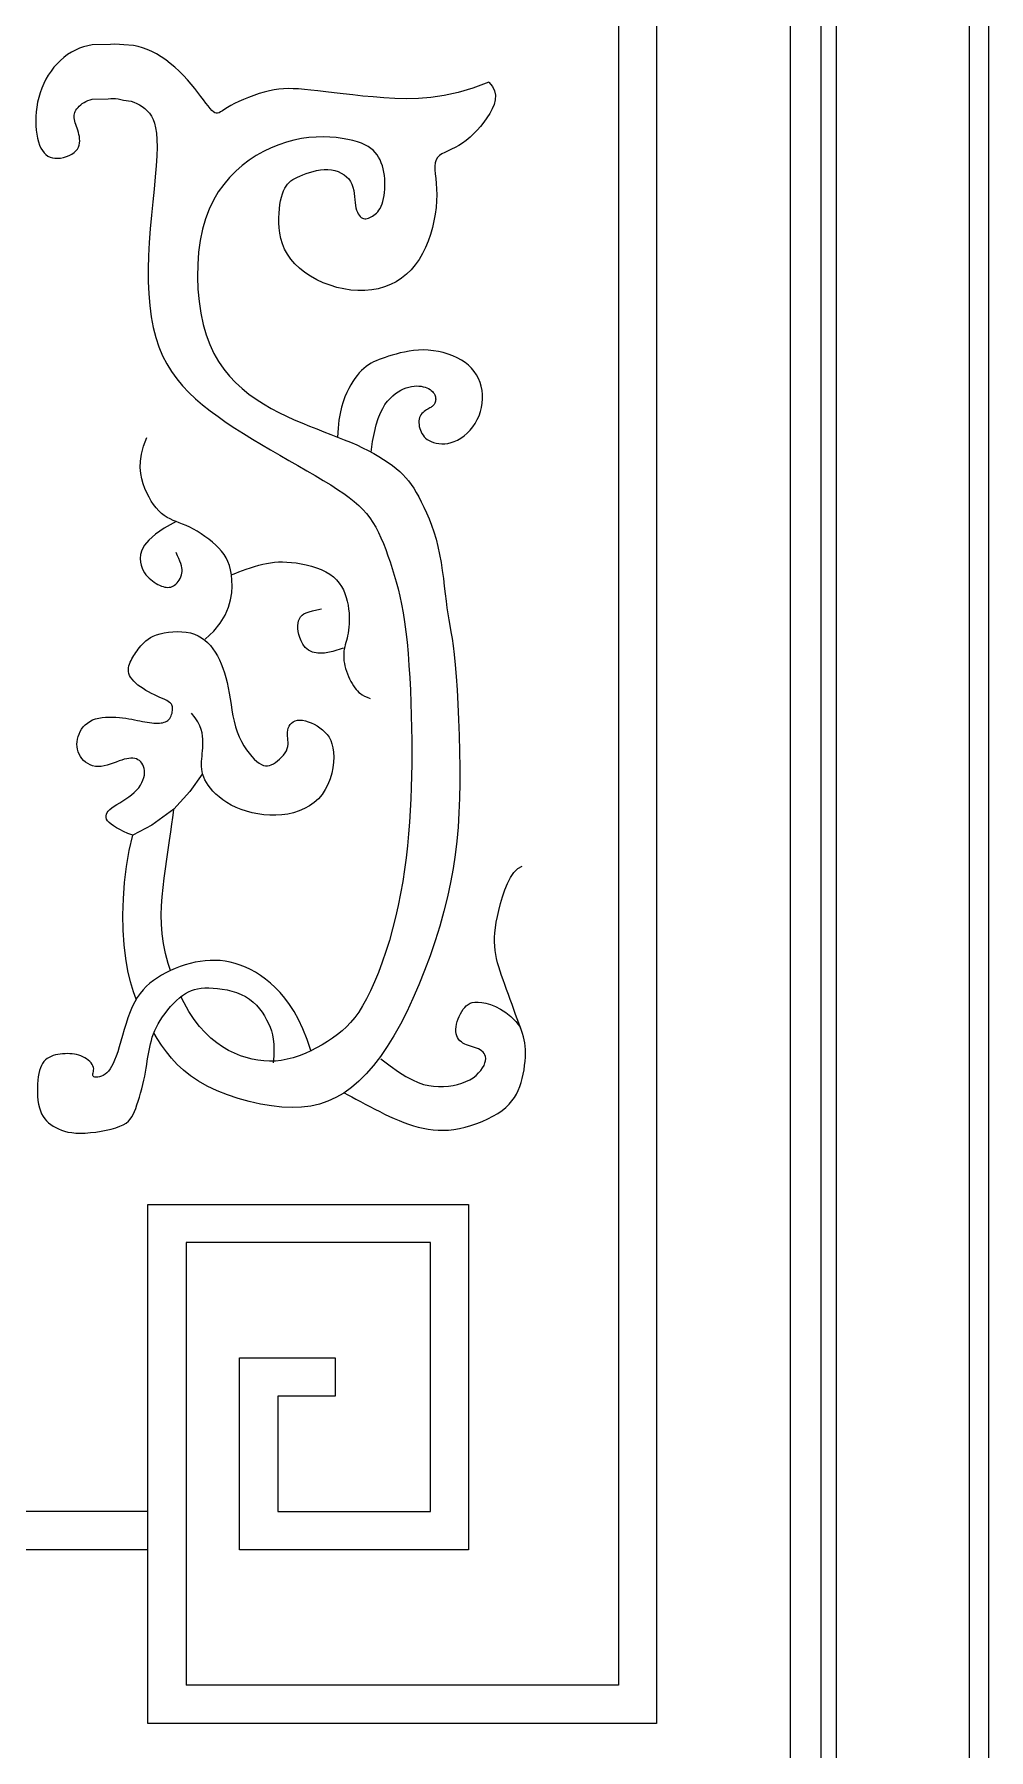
# Model space of a CAD drawing. Extents: x -66030 to 95157, y -13132 to 45879.
# Drawn here: x -29704.5 to -29512, y 32050 to 32396 of the extents above; entities that cross this region are included whole.
import ezdxf

# ---------------------------------------------------------------- set-up
doc = ezdxf.new("R2010")
doc.units = 0
doc.header["$LTSCALE"] = 100
doc.header["$MEASUREMENT"] = 0
for name, color, linetype in [('3', 11, 'CONTINUOUS'), ('4', 121, 'CONTINUOUS'), ('7', 105, 'CONTINUOUS')]:
    doc.layers.add(name, color=color, linetype=linetype)

msp = doc.modelspace()

# ---------------------------------------------------------------- linework, layer by layer
at = {"layer": '3'}
msp.add_lwpolyline([(-29893.18, 32693.93), (-29893.18, 31868.98), (-29515.88, 31868.98), (-29515.88, 32706.03)], dxfattribs=at)
msp.add_lwpolyline([(-29863.15, 32022.21), (-29863.15, 32493.45), (-29545.91, 32493.45), (-29545.91, 32022.21)], close=True, dxfattribs=at)
at = {"layer": '4'}
msp.add_lwpolyline([(-29897.03, 32695.3), (-29897.03, 31865.13), (-29512.03, 31865.13), (-29512.03, 32704.9)], dxfattribs=at)
msp.add_lwpolyline([(-29866.23, 32019.13), (-29866.23, 32496.53), (-29542.83, 32496.53), (-29542.83, 32019.13)], close=True, dxfattribs=at)
at = {"layer": '7'}
msp.add_lwpolyline([(-29856.99, 32028.37), (-29856.99, 32487.29), (-29552.07, 32487.29), (-29552.07, 32028.37)], close=True, dxfattribs=at)
for points in [[(-29681.63, 32460.34), (-29579.02, 32460.34), (-29579.02, 32055.32), (-29681.63, 32055.32)], [(-29673.93, 32452.64), (-29586.72, 32452.64), (-29586.72, 32063.02), (-29673.93, 32063.02)], [(-29612.86, 32386.36), (-29616.06, 32385.15), (-29619.06, 32384.26), (-29621.88, 32383.64), (-29624.54, 32383.26), (-29627.07, 32383.06), (-29629.48, 32383.01), (-29631.79, 32383.08), (-29634.02, 32383.21), (-29636.19, 32383.38), (-29638.29, 32383.57), (-29640.3, 32383.78), (-29642.22, 32383.99), (-29644.04, 32384.2), (-29645.74, 32384.4), (-29647.32, 32384.59), (-29648.76, 32384.75), (-29650.06, 32384.89), (-29651.23, 32384.99), (-29652.31, 32385.05), (-29653.31, 32385.07), (-29654.27, 32385.04), (-29655.21, 32384.96), (-29656.15, 32384.82), (-29657.12, 32384.62), (-29658.14, 32384.36), (-29659.19, 32384.05), (-29660.25, 32383.69), (-29661.3, 32383.3), (-29662.32, 32382.89), (-29663.28, 32382.47), (-29664.15, 32382.05), (-29664.92, 32381.64), (-29665.57, 32381.26), (-29666.12, 32380.91), (-29666.57, 32380.61), (-29666.95, 32380.36), (-29667.28, 32380.18), (-29667.57, 32380.09), (-29667.85, 32380.08), (-29668.13, 32380.17), (-29668.42, 32380.37), (-29668.74, 32380.68), (-29669.09, 32381.08), (-29669.48, 32381.57), (-29669.91, 32382.14), (-29670.39, 32382.79), (-29670.93, 32383.5), (-29671.52, 32384.27), (-29672.18, 32385.09), (-29672.89, 32385.95), (-29673.66, 32386.82), (-29674.47, 32387.69), (-29675.32, 32388.55), (-29676.2, 32389.38), (-29677.1, 32390.16), (-29678.01, 32390.87), (-29678.94, 32391.5), (-29679.87, 32392.06), (-29680.8, 32392.54), (-29681.74, 32392.94), (-29682.68, 32393.28), (-29683.61, 32393.55), (-29684.55, 32393.75), (-29686.45, 32393.9), (-29687.37, 32393.98), (-29688.28, 32394.01), (-29689.18, 32393.97), (-29692.86, 32393.87), (-29693.73, 32393.71), (-29694.59, 32393.49), (-29695.43, 32393.2), (-29696.24, 32392.84), (-29697.04, 32392.41), (-29697.81, 32391.92), (-29698.56, 32391.37), (-29699.27, 32390.76), (-29699.94, 32390.09), (-29700.57, 32389.37), (-29701.16, 32388.61), (-29701.71, 32387.8), (-29702.2, 32386.95), (-29702.64, 32386.07), (-29703.02, 32385.16), (-29703.36, 32384.22), (-29703.64, 32383.27), (-29703.87, 32382.31), (-29704.05, 32381.34), (-29704.17, 32380.38), (-29704.24, 32379.42), (-29704.26, 32378.48), (-29704.23, 32377.56), (-29704.16, 32376.68), (-29704.04, 32375.84), (-29703.88, 32375.05), (-29703.69, 32374.32), (-29703.46, 32373.65), (-29703.2, 32373.06), (-29702.9, 32372.55), (-29702.57, 32372.11), (-29702.21, 32371.74), (-29701.8, 32371.45), (-29701.36, 32371.23), (-29700.89, 32371.08), (-29700.37, 32371), (-29699.81, 32371), (-29699.23, 32371.06), (-29698.63, 32371.18), (-29698.05, 32371.35), (-29697.49, 32371.57), (-29696.98, 32371.84), (-29696.52, 32372.15), (-29696.13, 32372.48), (-29695.83, 32372.85), (-29695.61, 32373.24), (-29695.47, 32373.65), (-29695.39, 32374.07), (-29695.36, 32374.5), (-29695.39, 32374.94), (-29695.45, 32375.38), (-29695.53, 32375.81), (-29695.64, 32376.23), (-29695.76, 32376.65), (-29695.89, 32377.05), (-29696.02, 32377.44), (-29696.15, 32377.81), (-29696.27, 32378.17), (-29696.37, 32378.51), (-29696.44, 32378.83), (-29696.49, 32379.14), (-29696.52, 32379.42), (-29696.51, 32379.69), (-29696.46, 32379.95), (-29696.39, 32380.21), (-29696.28, 32380.46), (-29696.13, 32380.72), (-29695.95, 32380.98), (-29695.72, 32381.24), (-29695.46, 32381.51), (-29695.17, 32381.77), (-29694.85, 32382.03), (-29694.49, 32382.27), (-29694.12, 32382.48), (-29693.71, 32382.67), (-29693.29, 32382.83), (-29692.85, 32382.95), (-29689.61, 32383.03), (-29689.13, 32383.07), (-29688.64, 32383.07), (-29688.14, 32383.04), (-29687.62, 32382.97), (-29687.08, 32382.86), (-29686.54, 32382.72), (-29685, 32382.55), (-29684.43, 32382.33), (-29683.87, 32382.08), (-29683.31, 32381.78), (-29682.78, 32381.44), (-29682.26, 32381.04), (-29681.78, 32380.59), (-29681.33, 32380.08), (-29680.93, 32379.51), (-29680.58, 32378.84), (-29680.29, 32378.07), (-29680.06, 32377.15), (-29679.89, 32376.06), (-29679.79, 32374.78), (-29679.76, 32373.27), (-29679.82, 32371.52), (-29679.95, 32369.5), (-29680.15, 32367.25), (-29680.39, 32364.81), (-29680.65, 32362.22), (-29680.91, 32359.54), (-29681.15, 32356.8), (-29681.36, 32354.05), (-29681.5, 32351.34), (-29681.57, 32348.7), (-29681.55, 32346.15), (-29681.44, 32343.68), (-29681.24, 32341.32), (-29680.94, 32339.06), (-29680.53, 32336.91), (-29680.02, 32334.88), (-29679.4, 32332.97), (-29678.66, 32331.19), (-29677.81, 32329.53), (-29676.85, 32327.97), (-29675.79, 32326.5), (-29674.63, 32325.11), (-29673.37, 32323.79), (-29672.02, 32322.52), (-29670.58, 32321.28), (-29669.06, 32320.08), (-29667.47, 32318.9), (-29665.81, 32317.73), (-29664.1, 32316.59), (-29662.34, 32315.47), (-29660.54, 32314.36), (-29658.71, 32313.27), (-29656.87, 32312.18), (-29655.01, 32311.11), (-29653.17, 32310.05), (-29651.35, 32309.01), (-29649.58, 32307.99), (-29647.88, 32307), (-29646.27, 32306.04), (-29644.75, 32305.11), (-29643.37, 32304.23), (-29642.12, 32303.38), (-29641, 32302.57), (-29639.99, 32301.77), (-29639.09, 32300.98), (-29638.28, 32300.17), (-29637.55, 32299.34), (-29636.88, 32298.47), (-29636.26, 32297.55), (-29635.68, 32296.57), (-29635.13, 32295.53), (-29634.61, 32294.43), (-29634.12, 32293.28), (-29633.65, 32292.08), (-29633.2, 32290.85), (-29632.77, 32289.58), (-29632.35, 32288.28), (-29631.94, 32286.95), (-29631.55, 32285.59), (-29631.17, 32284.16), (-29630.81, 32282.66), (-29630.47, 32281.06), (-29630.15, 32279.35), (-29629.86, 32277.51), (-29629.59, 32275.52), (-29629.36, 32273.38), (-29629.15, 32271.09), (-29628.96, 32268.7), (-29628.81, 32266.22), (-29628.68, 32263.7), (-29628.57, 32261.14), (-29628.49, 32258.59), (-29628.43, 32256.07), (-29628.39, 32253.61), (-29628.38, 32251.19), (-29628.39, 32248.8), (-29628.43, 32246.45), (-29628.49, 32244.11), (-29628.58, 32241.78), (-29628.71, 32239.45), (-29628.86, 32237.1), (-29629.05, 32234.73), (-29629.28, 32232.34), (-29629.55, 32229.93), (-29629.87, 32227.52), (-29630.23, 32225.11), (-29630.65, 32222.7), (-29631.13, 32220.31), (-29631.67, 32217.93), (-29632.26, 32215.57), (-29632.92, 32213.26), (-29633.62, 32211.01), (-29634.36, 32208.85), (-29635.13, 32206.79), (-29635.92, 32204.86), (-29636.72, 32203.08), (-29637.52, 32201.47), (-29638.31, 32200.04), (-29639.11, 32198.78), (-29639.91, 32197.67), (-29640.74, 32196.68), (-29641.58, 32195.79), (-29642.47, 32194.99), (-29643.39, 32194.24), (-29644.36, 32193.54), (-29645.39, 32192.85), (-29646.47, 32192.19), (-29647.59, 32191.56), (-29648.75, 32190.98), (-29649.93, 32190.45), (-29651.12, 32189.98), (-29652.32, 32189.59), (-29653.52, 32189.27), (-29654.71, 32189.05), (-29655.89, 32188.92), (-29657.07, 32188.88), (-29658.24, 32188.93), (-29659.42, 32189.07), (-29660.6, 32189.29), (-29661.78, 32189.6), (-29662.97, 32190), (-29664.16, 32190.49), (-29665.36, 32191.07), (-29666.56, 32191.77), (-29667.75, 32192.59), (-29668.92, 32193.54), (-29670.08, 32194.64), (-29671.2, 32195.89), (-29672.29, 32197.32), (-29673.34, 32198.92), (-29674.34, 32200.67), (-29674.95, 32201.92)], [(-29612.86, 32386.36), (-29612.12, 32385.52), (-29611.69, 32384.64), (-29611.51, 32383.74), (-29611.56, 32382.82), (-29611.79, 32381.88), (-29612.17, 32380.95), (-29612.67, 32380.04), (-29613.24, 32379.14), (-29613.86, 32378.27), (-29614.52, 32377.44), (-29615.21, 32376.66), (-29615.92, 32375.92), (-29616.65, 32375.24), (-29617.4, 32374.62), (-29618.15, 32374.06), (-29618.9, 32373.58), (-29619.65, 32373.17), (-29620.39, 32372.82), (-29621.08, 32372.51), (-29621.73, 32372.2), (-29622.31, 32371.89), (-29622.81, 32371.55), (-29623.22, 32371.15), (-29623.51, 32370.68), (-29623.68, 32370.11), (-29623.75, 32369.45), (-29623.74, 32368.7), (-29623.68, 32367.86), (-29623.58, 32366.93), (-29623.48, 32365.92), (-29623.41, 32364.83), (-29623.37, 32363.66), (-29623.4, 32362.41), (-29623.5, 32361.11), (-29623.67, 32359.76), (-29623.92, 32358.4), (-29624.23, 32357.02), (-29624.62, 32355.65), (-29625.08, 32354.31), (-29625.62, 32353.02), (-29626.24, 32351.79), (-29626.93, 32350.62), (-29627.7, 32349.54), (-29628.54, 32348.53), (-29629.46, 32347.62), (-29630.45, 32346.81), (-29631.52, 32346.11), (-29632.66, 32345.52), (-29633.88, 32345.05), (-29635.15, 32344.69), (-29636.48, 32344.46), (-29637.85, 32344.34), (-29639.25, 32344.33), (-29640.66, 32344.44), (-29642.08, 32344.65), (-29643.49, 32344.97), (-29644.89, 32345.39), (-29646.25, 32345.91), (-29647.56, 32346.52), (-29648.81, 32347.21), (-29649.97, 32347.98), (-29651.04, 32348.82), (-29651.99, 32349.72), (-29652.81, 32350.67), (-29653.49, 32351.67), (-29654.04, 32352.7), (-29654.46, 32353.76), (-29654.78, 32354.82), (-29655, 32355.89), (-29655.14, 32356.95), (-29655.21, 32357.98), (-29655.22, 32358.97), (-29655.18, 32359.92), (-29655.11, 32360.82), (-29655, 32361.66), (-29654.85, 32362.45), (-29654.68, 32363.17), (-29654.47, 32363.83), (-29654.24, 32364.43), (-29654, 32364.95), (-29653.73, 32365.41), (-29653.44, 32365.8), (-29653.13, 32366.14), (-29652.78, 32366.44), (-29652.39, 32366.71), (-29651.96, 32366.95), (-29651.48, 32367.19), (-29650.95, 32367.43), (-29650.36, 32367.67), (-29649.72, 32367.91), (-29649.04, 32368.15), (-29648.32, 32368.36), (-29647.59, 32368.53), (-29646.84, 32368.66), (-29646.09, 32368.74), (-29645.35, 32368.75), (-29644.62, 32368.68), (-29643.92, 32368.53), (-29643.26, 32368.32), (-29642.63, 32368.04), (-29642.06, 32367.7), (-29641.55, 32367.29), (-29641.11, 32366.83), (-29640.74, 32366.32), (-29640.47, 32365.76), (-29640.26, 32365.16), (-29640.11, 32364.54), (-29640.01, 32363.9), (-29639.93, 32363.27), (-29639.87, 32362.65), (-29639.82, 32362.06), (-29639.74, 32361.51), (-29639.65, 32361), (-29639.52, 32360.55), (-29639.37, 32360.15), (-29639.21, 32359.8), (-29639.02, 32359.51), (-29638.82, 32359.26), (-29638.6, 32359.07), (-29638.37, 32358.93), (-29638.14, 32358.84), (-29637.89, 32358.8), (-29637.64, 32358.8), (-29637.38, 32358.85), (-29637.12, 32358.92), (-29636.86, 32359.04), (-29636.59, 32359.18), (-29636.32, 32359.34), (-29636.05, 32359.52), (-29635.78, 32359.73), (-29635.52, 32359.97), (-29635.27, 32360.24), (-29635.02, 32360.56), (-29634.8, 32360.91), (-29634.59, 32361.32), (-29634.4, 32361.79), (-29634.23, 32362.31), (-29634.09, 32362.88), (-29633.98, 32363.49), (-29633.89, 32364.14), (-29633.83, 32364.81), (-29633.8, 32365.5), (-29633.81, 32366.19), (-29633.84, 32366.88), (-29633.91, 32367.56), (-29634.01, 32368.23), (-29634.15, 32368.87), (-29634.33, 32369.5), (-29634.54, 32370.1), (-29634.79, 32370.67), (-29635.08, 32371.21), (-29635.4, 32371.71), (-29635.78, 32372.18), (-29636.2, 32372.62), (-29636.68, 32373.01), (-29637.22, 32373.38), (-29637.85, 32373.72), (-29638.56, 32374.03), (-29639.37, 32374.31), (-29640.27, 32374.57), (-29641.29, 32374.81), (-29642.41, 32375.01), (-29643.62, 32375.18), (-29644.91, 32375.28), (-29646.27, 32375.33), (-29647.69, 32375.3), (-29649.15, 32375.19), (-29650.65, 32374.99), (-29652.17, 32374.68), (-29653.7, 32374.27), (-29655.24, 32373.75), (-29656.77, 32373.13), (-29658.28, 32372.4), (-29659.76, 32371.57), (-29661.2, 32370.62), (-29662.59, 32369.57), (-29663.91, 32368.42), (-29665.17, 32367.14), (-29666.34, 32365.75), (-29667.43, 32364.23), (-29668.4, 32362.57), (-29669.27, 32360.77), (-29670.01, 32358.82), (-29670.61, 32356.71), (-29671.08, 32354.45), (-29671.4, 32352.06), (-29671.58, 32349.6), (-29671.62, 32347.09), (-29671.53, 32344.59), (-29671.3, 32342.12), (-29670.95, 32339.74), (-29670.47, 32337.49), (-29669.86, 32335.39), (-29669.14, 32333.45), (-29668.3, 32331.66), (-29667.35, 32330), (-29666.31, 32328.47), (-29665.17, 32327.06), (-29663.94, 32325.76), (-29662.63, 32324.55), (-29661.25, 32323.44), (-29659.8, 32322.41), (-29658.3, 32321.45), (-29656.77, 32320.57), (-29655.22, 32319.75), (-29653.65, 32318.99), (-29652.09, 32318.28), (-29650.55, 32317.62), (-29649.04, 32317), (-29647.56, 32316.41), (-29646.12, 32315.85), (-29644.71, 32315.31), (-29643.35, 32314.78), (-29642.02, 32314.25), (-29640.74, 32313.72), (-29639.5, 32313.18), (-29638.31, 32312.62), (-29637.17, 32312.05), (-29636.08, 32311.47), (-29635.05, 32310.87), (-29634.07, 32310.27), (-29633.16, 32309.66), (-29632.32, 32309.05), (-29631.54, 32308.44), (-29630.84, 32307.84), (-29630.2, 32307.22), (-29629.6, 32306.58), (-29629.05, 32305.92), (-29628.52, 32305.21), (-29628.01, 32304.45), (-29627.51, 32303.62), (-29627, 32302.72), (-29626.48, 32301.74), (-29625.95, 32300.67), (-29625.42, 32299.52), (-29624.9, 32298.3), (-29624.41, 32297), (-29623.94, 32295.63), (-29623.5, 32294.19), (-29623.12, 32292.68), (-29622.79, 32291.11), (-29622.5, 32289.5), (-29622.25, 32287.88), (-29622.03, 32286.26), (-29621.84, 32284.68), (-29621.65, 32283.14), (-29621.48, 32281.69), (-29621.3, 32280.33), (-29621.11, 32279.09), (-29620.91, 32277.91), (-29620.7, 32276.74), (-29620.49, 32275.51), (-29620.28, 32274.16), (-29620.06, 32272.64), (-29619.85, 32270.89), (-29619.65, 32268.84), (-29619.45, 32266.46), (-29619.27, 32263.79), (-29619.11, 32260.88), (-29618.96, 32257.8), (-29618.85, 32254.61), (-29618.77, 32251.36), (-29618.73, 32248.13), (-29618.73, 32244.97), (-29618.78, 32241.92), (-29618.89, 32238.98), (-29619.06, 32236.11), (-29619.31, 32233.3), (-29619.64, 32230.51), (-29620.05, 32227.72), (-29620.57, 32224.91), (-29621.19, 32222.05), (-29621.93, 32219.12), (-29622.76, 32216.14), (-29623.7, 32213.14), (-29624.71, 32210.15), (-29625.8, 32207.2), (-29626.95, 32204.32), (-29628.16, 32201.53), (-29629.41, 32198.87), (-29630.69, 32196.37), (-29632.01, 32194.03), (-29633.35, 32191.85), (-29634.73, 32189.83), (-29636.15, 32188), (-29637.59, 32186.34), (-29639.06, 32184.86), (-29640.57, 32183.57), (-29642.11, 32182.46), (-29643.69, 32181.54), (-29645.32, 32180.8), (-29647.01, 32180.24), (-29648.77, 32179.84), (-29650.62, 32179.62), (-29652.55, 32179.55), (-29654.58, 32179.63), (-29656.72, 32179.87), (-29658.93, 32180.24), (-29661.17, 32180.74), (-29663.4, 32181.37), (-29665.58, 32182.1), (-29667.67, 32182.93), (-29669.64, 32183.85), (-29671.44, 32184.85), (-29673.04, 32185.92), (-29674.47, 32187.05), (-29675.73, 32188.25), (-29676.87, 32189.49), (-29677.9, 32190.78), (-29678.85, 32192.11), (-29679.74, 32193.48), (-29680.42, 32194.58)], [(-29636.62, 32311.76), (-29636.3, 32313.89), (-29635.94, 32315.71), (-29635.56, 32317.25), (-29635.16, 32318.55), (-29634.73, 32319.64), (-29634.27, 32320.56), (-29633.8, 32321.33), (-29633.3, 32321.99), (-29632.79, 32322.58), (-29632.25, 32323.09), (-29631.71, 32323.54), (-29631.16, 32323.92), (-29630.61, 32324.24), (-29630.05, 32324.5), (-29629.5, 32324.71), (-29628.96, 32324.87), (-29628.44, 32324.98), (-29627.92, 32325.05), (-29627.43, 32325.08), (-29626.96, 32325.07), (-29626.51, 32325.02), (-29626.09, 32324.94), (-29625.7, 32324.84), (-29625.34, 32324.71), (-29625.01, 32324.55), (-29624.72, 32324.38), (-29624.47, 32324.19), (-29624.25, 32323.98), (-29624.06, 32323.77), (-29623.91, 32323.55), (-29623.78, 32323.32), (-29623.69, 32323.09), (-29623.63, 32322.86), (-29623.59, 32322.64), (-29623.58, 32322.42), (-29623.59, 32322.21), (-29623.63, 32322.01), (-29623.68, 32321.82), (-29623.74, 32321.64), (-29623.82, 32321.48), (-29623.91, 32321.33), (-29624.01, 32321.2), (-29624.13, 32321.08), (-29624.26, 32320.97), (-29624.4, 32320.86), (-29624.56, 32320.76), (-29624.75, 32320.65), (-29624.95, 32320.53), (-29625.17, 32320.4), (-29625.41, 32320.26), (-29625.65, 32320.11), (-29625.89, 32319.93), (-29626.13, 32319.74), (-29626.35, 32319.52), (-29626.54, 32319.28), (-29626.7, 32319), (-29626.82, 32318.7), (-29626.9, 32318.37), (-29626.95, 32318.02), (-29626.96, 32317.65), (-29626.94, 32317.28), (-29626.88, 32316.9), (-29626.79, 32316.52), (-29626.67, 32316.16), (-29626.53, 32315.8), (-29626.35, 32315.47), (-29626.13, 32315.15), (-29625.88, 32314.85), (-29625.6, 32314.57), (-29625.27, 32314.31), (-29624.89, 32314.08), (-29624.47, 32313.87), (-29624.01, 32313.7), (-29623.5, 32313.56), (-29622.95, 32313.46), (-29622.37, 32313.41), (-29621.76, 32313.42), (-29621.13, 32313.5), (-29620.48, 32313.65), (-29619.82, 32313.87), (-29619.16, 32314.18), (-29618.5, 32314.57), (-29617.86, 32315.04), (-29617.23, 32315.58), (-29616.65, 32316.17), (-29616.1, 32316.83), (-29615.61, 32317.54), (-29615.18, 32318.29), (-29614.82, 32319.08), (-29614.53, 32319.9), (-29614.32, 32320.75), (-29614.18, 32321.61), (-29614.12, 32322.47), (-29614.13, 32323.33), (-29614.21, 32324.18), (-29614.38, 32325.01), (-29614.62, 32325.81), (-29614.93, 32326.57), (-29615.33, 32327.3), (-29615.79, 32328), (-29616.34, 32328.65), (-29616.95, 32329.26), (-29617.64, 32329.81), (-29618.4, 32330.32), (-29619.23, 32330.78), (-29620.12, 32331.18), (-29621.06, 32331.52), (-29622.04, 32331.81), (-29623.04, 32332.04), (-29624.05, 32332.2), (-29625.07, 32332.3), (-29626.07, 32332.34), (-29627.06, 32332.31), (-29628.02, 32332.23), (-29628.95, 32332.1), (-29629.86, 32331.93), (-29630.72, 32331.74), (-29631.55, 32331.52), (-29632.33, 32331.3), (-29633.07, 32331.07), (-29633.75, 32330.85), (-29634.4, 32330.63), (-29635, 32330.41), (-29635.57, 32330.18), (-29636.11, 32329.93), (-29636.62, 32329.66), (-29637.11, 32329.35), (-29637.59, 32329.01), (-29638.06, 32328.62), (-29638.52, 32328.19), (-29638.98, 32327.72), (-29639.42, 32327.19), (-29639.86, 32326.61), (-29640.28, 32325.98), (-29640.7, 32325.3), (-29641.11, 32324.56), (-29641.52, 32323.76), (-29641.9, 32322.88), (-29642.26, 32321.9), (-29642.59, 32320.8), (-29642.87, 32319.56), (-29643.09, 32318.16), (-29643.26, 32316.57), (-29643.35, 32314.78)], [(-29670.05, 32274.01), (-29668.35, 32275.64), (-29667.04, 32277.27), (-29666.07, 32278.88), (-29665.39, 32280.44), (-29664.96, 32281.95), (-29664.72, 32283.37), (-29664.64, 32284.7), (-29664.68, 32285.92), (-29664.78, 32287.01), (-29664.94, 32287.99), (-29665.17, 32288.87), (-29665.47, 32289.67), (-29665.83, 32290.4), (-29666.26, 32291.08), (-29666.75, 32291.73), (-29667.31, 32292.35), (-29667.94, 32292.98), (-29668.62, 32293.59), (-29669.35, 32294.18), (-29670.11, 32294.75), (-29670.88, 32295.29), (-29671.66, 32295.78), (-29672.44, 32296.23), (-29673.19, 32296.62), (-29673.92, 32296.95), (-29674.62, 32297.23), (-29675.29, 32297.49), (-29675.94, 32297.73), (-29676.56, 32297.98), (-29677.16, 32298.25), (-29677.75, 32298.57), (-29678.32, 32298.94), (-29678.88, 32299.39), (-29679.43, 32299.91), (-29679.95, 32300.5), (-29680.46, 32301.16), (-29680.94, 32301.88), (-29681.39, 32302.66), (-29681.82, 32303.5), (-29682.22, 32304.39), (-29682.58, 32305.33), (-29682.87, 32306.34), (-29683.08, 32307.43), (-29683.18, 32308.62), (-29683.12, 32309.93), (-29682.9, 32311.36), (-29682.48, 32312.94), (-29681.83, 32314.68)], [(-29675.94, 32297.73), (-29678.31, 32296.39), (-29680.11, 32295.16), (-29681.42, 32294.01), (-29682.31, 32292.95), (-29682.84, 32291.98), (-29683.11, 32291.1), (-29683.17, 32290.29), (-29683.11, 32289.57), (-29682.98, 32288.93), (-29682.8, 32288.36), (-29682.58, 32287.86), (-29682.32, 32287.41), (-29682.03, 32287.01), (-29681.72, 32286.65), (-29681.39, 32286.33), (-29681.04, 32286.03), (-29680.69, 32285.76), (-29680.33, 32285.5), (-29679.97, 32285.27), (-29679.61, 32285.06), (-29679.26, 32284.88), (-29678.9, 32284.73), (-29678.56, 32284.61), (-29678.23, 32284.52), (-29677.91, 32284.47), (-29677.6, 32284.45), (-29677.3, 32284.47), (-29677.02, 32284.52), (-29676.74, 32284.61), (-29676.48, 32284.74), (-29676.23, 32284.9), (-29675.98, 32285.11), (-29675.74, 32285.35), (-29675.52, 32285.62), (-29675.31, 32285.93), (-29675.13, 32286.25), (-29674.97, 32286.6), (-29674.85, 32286.96), (-29674.76, 32287.32), (-29674.71, 32287.69), (-29674.71, 32288.06), (-29674.76, 32288.43), (-29674.85, 32288.83), (-29674.98, 32289.26), (-29675.15, 32289.73), (-29675.37, 32290.25), (-29675.63, 32290.84), (-29675.93, 32291.51)], [(-29664.78, 32287.01), (-29664.41, 32287.15), (-29663.9, 32287.35), (-29663.28, 32287.58), (-29662.56, 32287.84), (-29661.78, 32288.12), (-29660.96, 32288.4), (-29660.12, 32288.66), (-29659.28, 32288.91), (-29658.47, 32289.12), (-29657.68, 32289.29), (-29656.9, 32289.43), (-29656.11, 32289.53), (-29655.31, 32289.58), (-29654.48, 32289.6), (-29653.61, 32289.57), (-29652.69, 32289.5), (-29651.72, 32289.38), (-29650.7, 32289.21), (-29649.67, 32288.99), (-29648.64, 32288.73), (-29647.63, 32288.41), (-29646.66, 32288.04), (-29645.75, 32287.61), (-29644.93, 32287.12), (-29644.2, 32286.58), (-29643.58, 32285.98), (-29643.04, 32285.34), (-29642.58, 32284.66), (-29642.2, 32283.94), (-29641.88, 32283.2), (-29641.63, 32282.44), (-29641.42, 32281.66), (-29641.26, 32280.87), (-29641.14, 32280.09), (-29641.06, 32279.31), (-29641.02, 32278.55), (-29641, 32277.81), (-29641.02, 32277.1), (-29641.07, 32276.43), (-29641.14, 32275.81), (-29641.23, 32275.24), (-29641.34, 32274.71), (-29641.46, 32274.22), (-29641.58, 32273.76), (-29641.71, 32273.32), (-29641.82, 32272.89), (-29641.93, 32272.46), (-29642.01, 32272.02), (-29642.08, 32271.57), (-29642.12, 32271.11), (-29642.13, 32270.63), (-29642.11, 32270.14), (-29642.07, 32269.64), (-29642, 32269.13), (-29641.89, 32268.61), (-29641.76, 32268.09), (-29641.59, 32267.56), (-29641.39, 32267.03), (-29641.17, 32266.5), (-29640.93, 32265.99), (-29640.68, 32265.5), (-29640.42, 32265.04), (-29640.16, 32264.61), (-29639.9, 32264.22), (-29639.64, 32263.87), (-29639.38, 32263.56), (-29639.09, 32263.28), (-29638.77, 32263.02), (-29638.39, 32262.78), (-29637.94, 32262.54), (-29637.41, 32262.3), (-29636.78, 32262.05)], [(-29642.27, 32272.19), (-29644.31, 32271.54), (-29645.99, 32271.22), (-29647.35, 32271.2), (-29648.42, 32271.41), (-29649.25, 32271.82), (-29649.88, 32272.36), (-29650.36, 32272.99), (-29650.71, 32273.66), (-29650.99, 32274.33), (-29651.19, 32274.97), (-29651.33, 32275.59), (-29651.39, 32276.19), (-29651.4, 32276.74), (-29651.34, 32277.26), (-29651.22, 32277.73), (-29651.05, 32278.14), (-29650.82, 32278.51), (-29650.53, 32278.82), (-29650.15, 32279.09), (-29649.68, 32279.33), (-29649.11, 32279.54), (-29648.41, 32279.73), (-29647.58, 32279.92), (-29646.6, 32280.11)], [(-29684.66, 32234.45), (-29685.64, 32234.84), (-29686.52, 32235.22), (-29687.3, 32235.6), (-29687.98, 32235.97), (-29688.57, 32236.34), (-29689.05, 32236.7), (-29689.44, 32237.05), (-29689.74, 32237.39), (-29689.94, 32237.73), (-29690.05, 32238.06), (-29690.07, 32238.38), (-29690, 32238.7), (-29689.85, 32239.02), (-29689.61, 32239.34), (-29689.29, 32239.67), (-29688.89, 32239.99), (-29688.41, 32240.33), (-29687.87, 32240.67), (-29687.29, 32241.03), (-29686.69, 32241.4), (-29686.08, 32241.78), (-29685.47, 32242.19), (-29684.9, 32242.62), (-29684.37, 32243.07), (-29683.89, 32243.54), (-29683.48, 32244.04), (-29683.13, 32244.55), (-29682.85, 32245.07), (-29682.62, 32245.58), (-29682.45, 32246.09), (-29682.34, 32246.59), (-29682.29, 32247.07), (-29682.3, 32247.52), (-29682.37, 32247.94), (-29682.48, 32248.33), (-29682.64, 32248.68), (-29682.84, 32249), (-29683.08, 32249.28), (-29683.34, 32249.51), (-29683.64, 32249.7), (-29683.95, 32249.85), (-29684.29, 32249.94), (-29684.65, 32249.99), (-29685.04, 32250), (-29685.46, 32249.97), (-29685.9, 32249.89), (-29686.38, 32249.78), (-29686.9, 32249.63), (-29687.44, 32249.44), (-29688.02, 32249.23), (-29688.62, 32249.01), (-29689.23, 32248.8), (-29689.84, 32248.61), (-29690.46, 32248.45), (-29691.06, 32248.35), (-29691.66, 32248.32), (-29692.22, 32248.36), (-29692.77, 32248.48), (-29693.28, 32248.66), (-29693.76, 32248.91), (-29694.2, 32249.21), (-29694.59, 32249.56), (-29694.94, 32249.95), (-29695.24, 32250.37), (-29695.49, 32250.82), (-29695.68, 32251.29), (-29695.82, 32251.79), (-29695.9, 32252.29), (-29695.93, 32252.81), (-29695.91, 32253.33), (-29695.83, 32253.85), (-29695.71, 32254.37), (-29695.52, 32254.88), (-29695.29, 32255.38), (-29695, 32255.86), (-29694.66, 32256.31), (-29694.27, 32256.73), (-29693.82, 32257.1), (-29693.33, 32257.43), (-29692.78, 32257.71), (-29692.18, 32257.93), (-29691.55, 32258.1), (-29690.88, 32258.21), (-29690.18, 32258.28), (-29689.48, 32258.31), (-29688.77, 32258.31), (-29688.07, 32258.28), (-29687.38, 32258.22), (-29686.72, 32258.15), (-29686.08, 32258.06), (-29685.46, 32257.96), (-29684.87, 32257.85), (-29684.3, 32257.74), (-29683.75, 32257.62), (-29683.22, 32257.52), (-29682.71, 32257.41), (-29682.22, 32257.32), (-29681.75, 32257.24), (-29681.29, 32257.17), (-29680.86, 32257.12), (-29680.44, 32257.08), (-29680.05, 32257.06), (-29679.67, 32257.06), (-29679.31, 32257.07), (-29678.97, 32257.11), (-29678.65, 32257.16), (-29678.35, 32257.24), (-29678.07, 32257.34), (-29677.82, 32257.47), (-29677.59, 32257.63), (-29677.38, 32257.81), (-29677.2, 32258.02), (-29677.05, 32258.26), (-29676.93, 32258.52), (-29676.83, 32258.8), (-29676.75, 32259.09), (-29676.7, 32259.37), (-29676.66, 32259.65), (-29676.65, 32259.92), (-29676.65, 32260.17), (-29676.67, 32260.39), (-29676.71, 32260.58), (-29676.78, 32260.76), (-29676.89, 32260.93), (-29677.04, 32261.1), (-29677.25, 32261.26), (-29677.51, 32261.43), (-29677.83, 32261.61), (-29678.23, 32261.81), (-29678.69, 32262.02), (-29679.19, 32262.25), (-29679.73, 32262.5), (-29680.3, 32262.77), (-29680.88, 32263.06), (-29681.47, 32263.37), (-29682.04, 32263.69), (-29682.6, 32264.03), (-29683.13, 32264.39), (-29683.63, 32264.76), (-29684.08, 32265.14), (-29684.48, 32265.53), (-29684.83, 32265.92), (-29685.12, 32266.32), (-29685.34, 32266.71), (-29685.48, 32267.11), (-29685.55, 32267.49), (-29685.56, 32267.88), (-29685.52, 32268.26), (-29685.44, 32268.63), (-29685.32, 32268.99), (-29685.17, 32269.35), (-29685.01, 32269.7), (-29684.84, 32270.03), (-29684.65, 32270.36), (-29684.46, 32270.69), (-29684.25, 32271.01), (-29684.03, 32271.33), (-29683.8, 32271.65), (-29683.56, 32271.98), (-29683.3, 32272.31), (-29683.03, 32272.66), (-29682.73, 32273), (-29682.4, 32273.35), (-29682.02, 32273.68), (-29681.59, 32274.01), (-29681.1, 32274.32), (-29680.54, 32274.6), (-29679.89, 32274.86), (-29679.16, 32275.09), (-29678.36, 32275.28), (-29677.5, 32275.42), (-29676.61, 32275.51), (-29675.7, 32275.55), (-29674.79, 32275.52), (-29673.9, 32275.43), (-29673.05, 32275.26), (-29672.25, 32275.02), (-29671.51, 32274.69), (-29670.82, 32274.3), (-29670.17, 32273.84), (-29669.57, 32273.31), (-29669.02, 32272.73), (-29668.51, 32272.09), (-29668.03, 32271.39), (-29667.59, 32270.65), (-29667.19, 32269.87), (-29666.82, 32269.04), (-29666.48, 32268.16), (-29666.17, 32267.24), (-29665.9, 32266.27), (-29665.65, 32265.26), (-29665.42, 32264.21), (-29665.23, 32263.12), (-29665.04, 32262), (-29664.86, 32260.85), (-29664.67, 32259.71), (-29664.47, 32258.57), (-29664.23, 32257.45), (-29663.94, 32256.35), (-29663.61, 32255.31), (-29663.21, 32254.31), (-29662.76, 32253.38), (-29662.27, 32252.51), (-29661.75, 32251.72), (-29661.22, 32251), (-29660.69, 32250.37), (-29660.16, 32249.82), (-29659.66, 32249.36), (-29659.19, 32249), (-29658.74, 32248.74), (-29658.32, 32248.56), (-29657.92, 32248.47), (-29657.52, 32248.46), (-29657.12, 32248.53), (-29656.73, 32248.67), (-29656.32, 32248.87), (-29655.89, 32249.13), (-29655.47, 32249.45), (-29655.05, 32249.81), (-29654.65, 32250.21), (-29654.28, 32250.63), (-29653.96, 32251.07), (-29653.7, 32251.52), (-29653.5, 32251.96), (-29653.39, 32252.39), (-29653.34, 32252.82), (-29653.34, 32253.23), (-29653.37, 32253.65), (-29653.42, 32254.05), (-29653.46, 32254.46), (-29653.49, 32254.86), (-29653.48, 32255.26), (-29653.41, 32255.67), (-29653.3, 32256.07), (-29653.13, 32256.44), (-29652.9, 32256.79), (-29652.63, 32257.1), (-29652.29, 32257.35), (-29651.91, 32257.54), (-29651.47, 32257.66), (-29650.97, 32257.7), (-29650.43, 32257.66), (-29649.86, 32257.55), (-29649.27, 32257.37), (-29648.67, 32257.13), (-29648.07, 32256.84), (-29647.49, 32256.51), (-29646.92, 32256.14), (-29646.4, 32255.73), (-29645.91, 32255.28), (-29645.47, 32254.78), (-29645.08, 32254.22), (-29644.75, 32253.6), (-29644.49, 32252.9), (-29644.29, 32252.11), (-29644.17, 32251.22), (-29644.14, 32250.24), (-29644.18, 32249.19), (-29644.32, 32248.08), (-29644.55, 32246.95), (-29644.88, 32245.81), (-29645.31, 32244.71), (-29645.84, 32243.66), (-29646.48, 32242.69), (-29647.23, 32241.82), (-29648.08, 32241.06), (-29649.02, 32240.4), (-29650.03, 32239.84), (-29651.11, 32239.37), (-29652.24, 32239.01), (-29653.41, 32238.74), (-29654.61, 32238.57), (-29655.82, 32238.49), (-29657.04, 32238.5), (-29658.25, 32238.59), (-29659.45, 32238.75), (-29660.62, 32238.99), (-29661.75, 32239.29), (-29662.83, 32239.66), (-29663.85, 32240.08), (-29664.81, 32240.55), (-29665.69, 32241.06), (-29666.51, 32241.61), (-29667.25, 32242.18), (-29667.92, 32242.76), (-29668.51, 32243.36), (-29669.03, 32243.95), (-29669.47, 32244.54), (-29669.83, 32245.11), (-29670.13, 32245.66), (-29670.36, 32246.2), (-29670.54, 32246.74), (-29670.66, 32247.26), (-29670.74, 32247.79), (-29670.78, 32248.31), (-29670.8, 32248.83), (-29670.78, 32249.35), (-29670.75, 32249.88), (-29670.71, 32250.42), (-29670.66, 32250.96), (-29670.61, 32251.51), (-29670.56, 32252.08), (-29670.53, 32252.65), (-29670.52, 32253.23), (-29670.53, 32253.83), (-29670.58, 32254.45), (-29670.69, 32255.1), (-29670.89, 32255.79), (-29671.18, 32256.52), (-29671.58, 32257.31), (-29672.12, 32258.16), (-29672.82, 32259.08)], [(-29670.67, 32246.76), (-29673.14, 32243.29), (-29676.42, 32239.7), (-29680.86, 32236.47), (-29684.66, 32234.45)], [(-29677.08, 32207.17), (-29677.54, 32208.58), (-29678.08, 32210.63), (-29678.49, 32212.64), (-29678.76, 32214.6), (-29678.91, 32216.5), (-29678.95, 32218.37), (-29678.89, 32220.22), (-29678.76, 32222.06), (-29678.57, 32223.9), (-29678.33, 32225.77), (-29678.06, 32227.67), (-29677.79, 32229.61), (-29677.51, 32231.53), (-29677.24, 32233.4), (-29676.99, 32235.13), (-29676.77, 32236.69), (-29676.6, 32238.01), (-29676.48, 32239.03), (-29676.42, 32239.7)], [(-29683.97, 32201.4), (-29684.52, 32202.88), (-29685.14, 32204.9), (-29685.67, 32207.13), (-29686.09, 32209.61), (-29686.4, 32212.35), (-29686.59, 32215.31), (-29686.65, 32218.43), (-29686.56, 32221.65), (-29686.33, 32224.92), (-29685.94, 32228.19), (-29685.39, 32231.38), (-29684.66, 32234.45)], [(-29642.02, 32182.52), (-29641.31, 32182.13), (-29640.52, 32181.7), (-29639.67, 32181.23), (-29638.76, 32180.74), (-29637.82, 32180.24), (-29636.85, 32179.73), (-29635.86, 32179.22), (-29634.87, 32178.71), (-29633.88, 32178.23), (-29632.91, 32177.76), (-29631.93, 32177.32), (-29630.97, 32176.91), (-29630, 32176.52), (-29629.03, 32176.17), (-29628.06, 32175.86), (-29627.08, 32175.59), (-29626.1, 32175.36), (-29625.11, 32175.18), (-29624.1, 32175.04), (-29623.08, 32174.97), (-29622.04, 32174.95), (-29620.98, 32175), (-29619.89, 32175.12), (-29618.77, 32175.31), (-29617.62, 32175.57), (-29616.46, 32175.9), (-29615.3, 32176.3), (-29614.17, 32176.74), (-29613.07, 32177.24), (-29612.03, 32177.78), (-29611.07, 32178.35), (-29610.19, 32178.94), (-29609.43, 32179.56), (-29608.76, 32180.2), (-29608.19, 32180.86), (-29607.7, 32181.54), (-29607.28, 32182.25), (-29606.92, 32183), (-29606.61, 32183.77), (-29606.35, 32184.57), (-29606.12, 32185.41), (-29605.92, 32186.27), (-29605.76, 32187.15), (-29605.63, 32188.02), (-29605.53, 32188.88), (-29605.47, 32189.71), (-29605.45, 32190.51), (-29605.46, 32191.25), (-29605.51, 32191.94), (-29605.59, 32192.59), (-29605.71, 32193.21), (-29605.86, 32193.83), (-29606.05, 32194.45), (-29606.27, 32195.11), (-29606.52, 32195.81), (-29606.8, 32196.58), (-29607.11, 32197.42), (-29607.45, 32198.33), (-29607.8, 32199.3), (-29608.17, 32200.3), (-29608.54, 32201.32), (-29608.92, 32202.34), (-29609.29, 32203.35), (-29609.64, 32204.34), (-29609.98, 32205.28), (-29610.3, 32206.18), (-29610.6, 32207.06), (-29610.87, 32207.91), (-29611.1, 32208.75), (-29611.3, 32209.57), (-29611.47, 32210.4), (-29611.59, 32211.23), (-29611.67, 32212.08), (-29611.71, 32212.95), (-29611.69, 32213.85), (-29611.63, 32214.8), (-29611.52, 32215.81), (-29611.35, 32216.9), (-29611.13, 32218.06), (-29610.86, 32219.31), (-29610.52, 32220.66), (-29610.12, 32222.05), (-29609.66, 32223.44), (-29609.12, 32224.76), (-29608.5, 32225.95), (-29607.79, 32226.96), (-29607, 32227.74), (-29606.1, 32228.21)], [(-29648.68, 32190.83), (-29649.5, 32193.26), (-29650.35, 32195.39), (-29651.23, 32197.27), (-29652.14, 32198.91), (-29653.06, 32200.35), (-29654, 32201.62), (-29654.96, 32202.74), (-29655.94, 32203.74), (-29656.92, 32204.64), (-29657.92, 32205.46), (-29658.92, 32206.19), (-29659.93, 32206.83), (-29660.94, 32207.39), (-29661.96, 32207.87), (-29662.98, 32208.28), (-29663.99, 32208.61), (-29665.01, 32208.86), (-29666.02, 32209.05), (-29667.03, 32209.17), (-29668.05, 32209.22), (-29669.06, 32209.21), (-29670.07, 32209.14), (-29671.09, 32209.01), (-29672.1, 32208.83), (-29673.12, 32208.59), (-29674.13, 32208.3), (-29675.13, 32207.97), (-29676.11, 32207.59), (-29677.07, 32207.18), (-29678, 32206.72), (-29678.88, 32206.24), (-29679.72, 32205.72), (-29680.51, 32205.18), (-29681.25, 32204.6), (-29681.95, 32203.98), (-29682.59, 32203.3), (-29683.2, 32202.56), (-29683.76, 32201.75), (-29684.28, 32200.86), (-29684.77, 32199.88), (-29685.22, 32198.81), (-29685.64, 32197.66), (-29686.03, 32196.48), (-29686.4, 32195.27), (-29686.75, 32194.07), (-29687.08, 32192.91), (-29687.4, 32191.81), (-29687.71, 32190.8), (-29688.02, 32189.9), (-29688.33, 32189.11), (-29688.63, 32188.42), (-29688.94, 32187.83), (-29689.26, 32187.32), (-29689.59, 32186.9), (-29689.92, 32186.54), (-29690.27, 32186.26), (-29690.64, 32186.03), (-29691.01, 32185.86), (-29691.37, 32185.74), (-29691.72, 32185.67), (-29692.03, 32185.65), (-29692.3, 32185.67), (-29692.52, 32185.73), (-29692.67, 32185.84), (-29692.74, 32185.97), (-29692.76, 32186.14), (-29692.73, 32186.34), (-29692.68, 32186.57), (-29692.62, 32186.81), (-29692.58, 32187.07), (-29692.56, 32187.35), (-29692.6, 32187.64), (-29692.7, 32187.94), (-29692.86, 32188.24), (-29693.07, 32188.53), (-29693.33, 32188.82), (-29693.64, 32189.09), (-29693.98, 32189.35), (-29694.34, 32189.59), (-29694.73, 32189.79), (-29695.14, 32189.97), (-29695.56, 32190.11), (-29696, 32190.22), (-29696.45, 32190.31), (-29696.9, 32190.36), (-29697.37, 32190.4), (-29697.85, 32190.41), (-29698.33, 32190.4), (-29698.82, 32190.37), (-29699.31, 32190.32), (-29699.79, 32190.24), (-29700.26, 32190.14), (-29700.72, 32190.01), (-29701.15, 32189.85), (-29701.56, 32189.65), (-29701.94, 32189.41), (-29702.28, 32189.13), (-29702.58, 32188.81), (-29702.85, 32188.44), (-29703.09, 32188.02), (-29703.3, 32187.55), (-29703.47, 32187.01), (-29703.62, 32186.42), (-29703.74, 32185.76), (-29703.83, 32185.04), (-29703.89, 32184.26), (-29703.92, 32183.45), (-29703.92, 32182.62), (-29703.88, 32181.8), (-29703.81, 32180.99), (-29703.69, 32180.22), (-29703.52, 32179.5), (-29703.31, 32178.85), (-29703.06, 32178.26), (-29702.77, 32177.74), (-29702.43, 32177.26), (-29702.06, 32176.84), (-29701.65, 32176.45), (-29701.2, 32176.1), (-29700.72, 32175.77), (-29700.22, 32175.48), (-29699.67, 32175.21), (-29699.08, 32174.96), (-29698.44, 32174.76), (-29697.75, 32174.59), (-29696.99, 32174.47), (-29696.16, 32174.39), (-29695.25, 32174.37), (-29694.26, 32174.39), (-29693.21, 32174.47), (-29692.14, 32174.6), (-29691.06, 32174.76), (-29690.01, 32174.96), (-29689.01, 32175.2), (-29688.09, 32175.46), (-29687.28, 32175.75), (-29686.6, 32176.06), (-29686.03, 32176.4), (-29685.56, 32176.77), (-29685.17, 32177.18), (-29684.85, 32177.64), (-29684.57, 32178.14), (-29684.33, 32178.71), (-29684.09, 32179.35), (-29683.84, 32180.05), (-29683.6, 32180.81), (-29683.35, 32181.62), (-29683.11, 32182.46), (-29682.88, 32183.32), (-29682.66, 32184.18), (-29682.45, 32185.04), (-29682.27, 32185.88), (-29682.12, 32186.7), (-29681.98, 32187.48), (-29681.86, 32188.23), (-29681.74, 32188.96), (-29681.63, 32189.68), (-29681.52, 32190.37), (-29681.4, 32191.06), (-29681.26, 32191.73), (-29681.11, 32192.4), (-29680.93, 32193.07), (-29680.73, 32193.73), (-29680.49, 32194.4), (-29680.22, 32195.07), (-29679.9, 32195.75), (-29679.55, 32196.43), (-29679.14, 32197.12), (-29678.68, 32197.83), (-29678.17, 32198.53), (-29677.63, 32199.23), (-29677.05, 32199.9), (-29676.46, 32200.54), (-29675.86, 32201.14), (-29675.25, 32201.68), (-29674.64, 32202.16), (-29674.05, 32202.56), (-29673.46, 32202.9), (-29672.86, 32203.16), (-29672.24, 32203.36), (-29671.59, 32203.51), (-29670.9, 32203.6), (-29670.16, 32203.65), (-29669.36, 32203.66), (-29668.49, 32203.62), (-29667.58, 32203.55), (-29666.62, 32203.42), (-29665.65, 32203.25), (-29664.67, 32203.01), (-29663.72, 32202.72), (-29662.8, 32202.35), (-29661.93, 32201.91), (-29661.13, 32201.4), (-29660.4, 32200.81), (-29659.74, 32200.17), (-29659.14, 32199.48), (-29658.6, 32198.76), (-29658.11, 32198.02), (-29657.69, 32197.26), (-29657.31, 32196.51), (-29656.99, 32195.76), (-29656.72, 32195), (-29656.51, 32194.19), (-29656.35, 32193.31), (-29656.25, 32192.33), (-29656.22, 32191.23), (-29656.25, 32189.97), (-29656.35, 32188.53)], [(-29634.65, 32189.37), (-29632.74, 32187.93), (-29631.07, 32186.75), (-29629.59, 32185.82), (-29628.28, 32185.11), (-29627.1, 32184.58), (-29626.01, 32184.21), (-29624.98, 32183.97), (-29623.99, 32183.83), (-29622.99, 32183.77), (-29622, 32183.78), (-29621.02, 32183.85), (-29620.07, 32183.99), (-29619.16, 32184.19), (-29618.29, 32184.45), (-29617.47, 32184.77), (-29616.72, 32185.14), (-29616.04, 32185.56), (-29615.44, 32186.03), (-29614.92, 32186.52), (-29614.48, 32187.02), (-29614.12, 32187.54), (-29613.83, 32188.04), (-29613.63, 32188.53), (-29613.52, 32188.99), (-29613.48, 32189.42), (-29613.52, 32189.8), (-29613.63, 32190.15), (-29613.81, 32190.46), (-29614.03, 32190.73), (-29614.31, 32190.98), (-29614.62, 32191.19), (-29614.97, 32191.38), (-29615.34, 32191.53), (-29615.74, 32191.67), (-29616.14, 32191.79), (-29616.55, 32191.92), (-29616.95, 32192.04), (-29617.35, 32192.18), (-29617.72, 32192.34), (-29618.08, 32192.53), (-29618.4, 32192.76), (-29618.69, 32193.02), (-29618.95, 32193.32), (-29619.16, 32193.65), (-29619.33, 32194.02), (-29619.44, 32194.43), (-29619.51, 32194.86), (-29619.52, 32195.33), (-29619.47, 32195.83), (-29619.37, 32196.35), (-29619.22, 32196.88), (-29619.04, 32197.41), (-29618.81, 32197.93), (-29618.57, 32198.44), (-29618.3, 32198.91), (-29618.01, 32199.35), (-29617.72, 32199.74), (-29617.4, 32200.07), (-29617.05, 32200.35), (-29616.65, 32200.57), (-29616.19, 32200.72), (-29615.65, 32200.8), (-29615.02, 32200.8), (-29614.29, 32200.72), (-29613.44, 32200.56), (-29612.51, 32200.3), (-29611.51, 32199.91), (-29610.47, 32199.4), (-29609.42, 32198.74), (-29608.39, 32197.91), (-29607.4, 32196.89), (-29606.47, 32195.69)], [(-29681.63, 32055.32), (-29681.63, 32159.99), (-29616.93, 32159.99), (-29616.93, 32090.35), (-29663.13, 32090.35), (-29663.13, 32126.71), (-29663.13, 32129.02), (-29655.43, 32129.02), (-29643.88, 32129.02), (-29643.88, 32121.32), (-29655.43, 32121.32), (-29655.43, 32098.05), (-29624.63, 32098.05), (-29624.63, 32152.29), (-29673.93, 32152.29), (-29673.93, 32063.02)], [(-29727.43, 32098.09), (-29681.63, 32098.09)], [(-29727.43, 32090.39), (-29681.63, 32090.39)]]:
    msp.add_lwpolyline(points, dxfattribs=at)

doc.saveas('drawing.dxf')
